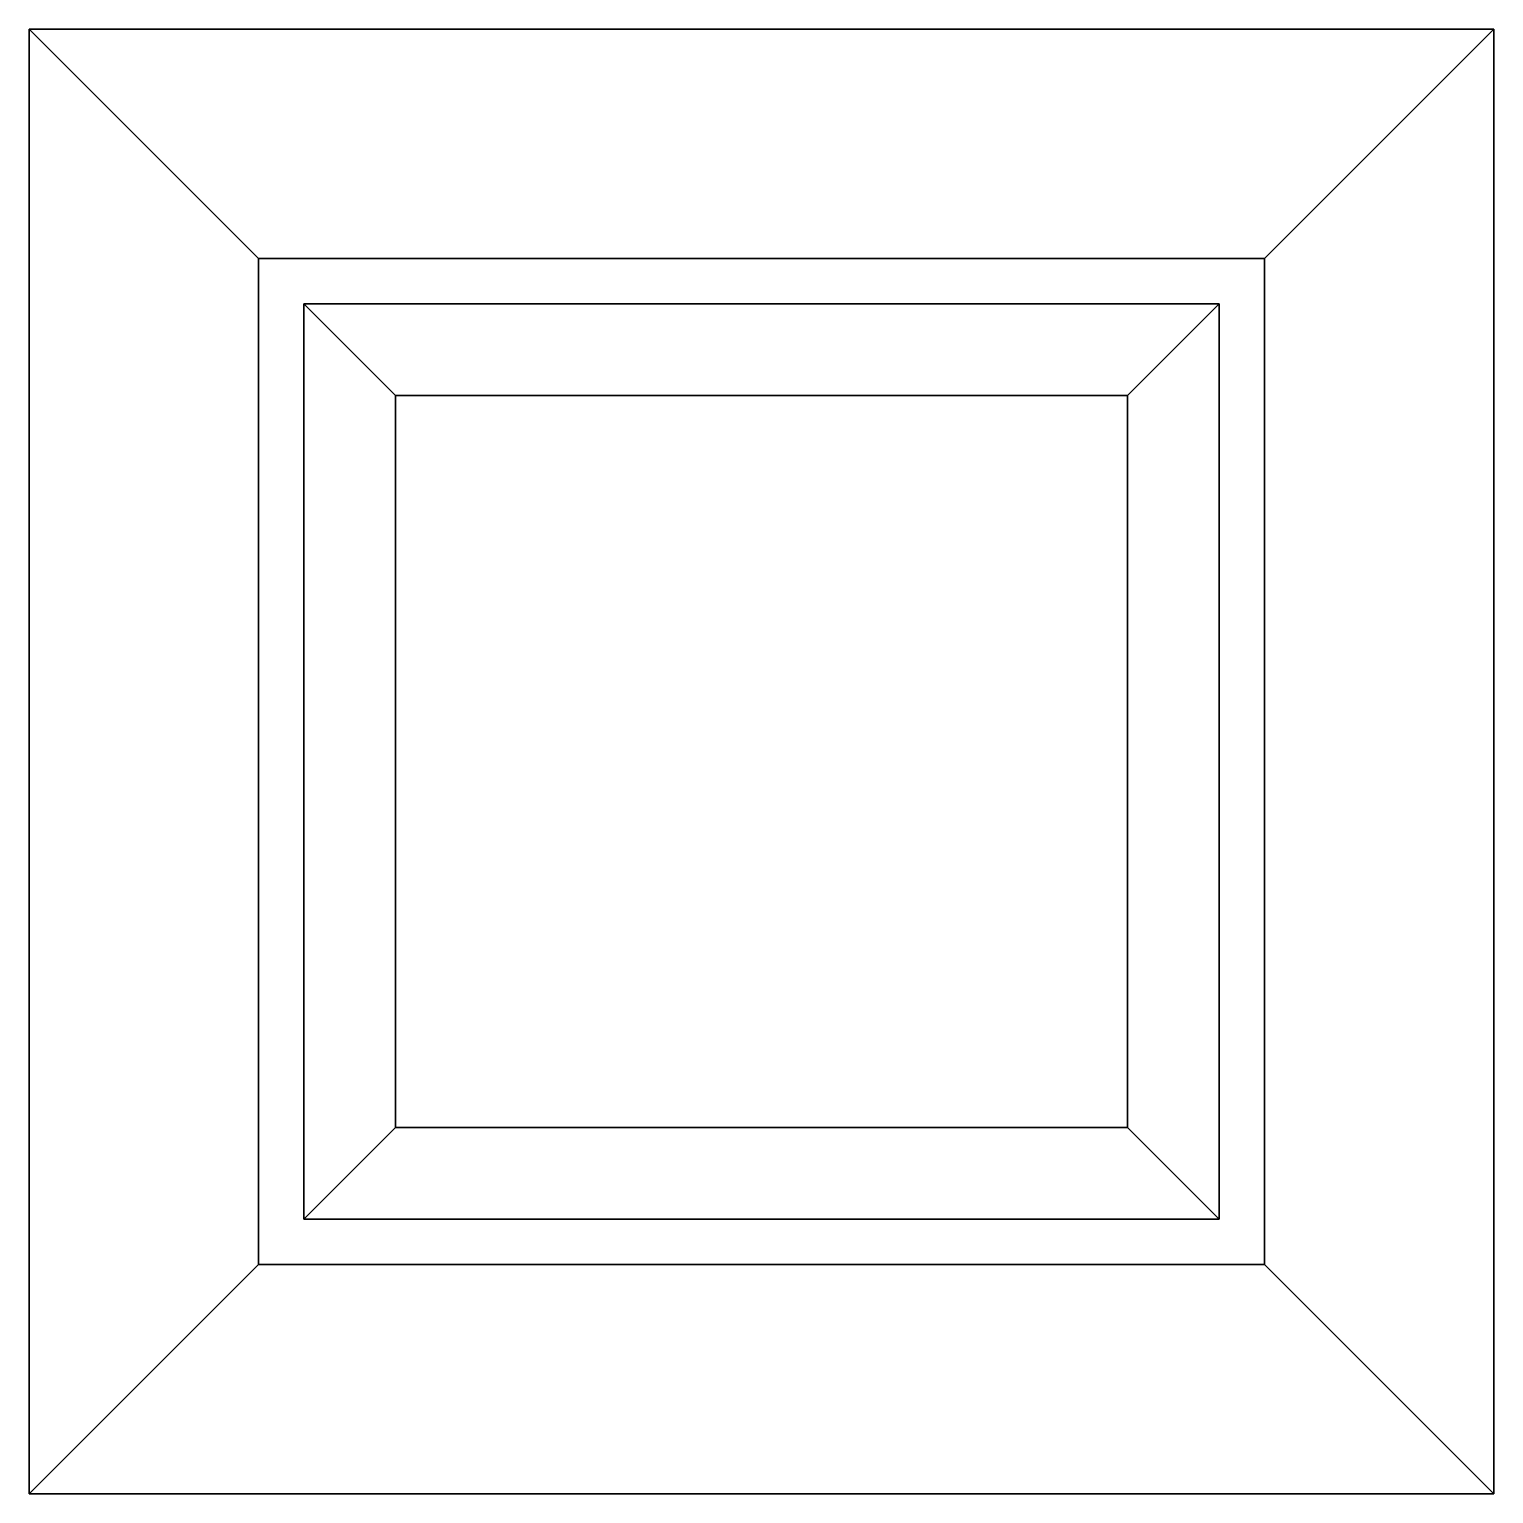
# Model space of a CAD drawing. Extents: x -0.6 to 0.6, y -0.6 to 0.6.
import ezdxf

# ---------------------------------------------------------------- set-up
doc = ezdxf.new("R2010")
doc.units = 0

msp = doc.modelspace()

# ---------------------------------------------------------------- meshes
mesh = msp.add_polyface()
corners = [(0.3, 0.3, 0.27), (0.3, -0.3, 0.27), (-0.3, -0.3, 0.27), (-0.3, 0.3, 0.27), (0.375, 0.375, 0.8289), (0.375, -0.375, 0.8289), (-0.375, 0.375, 0.8289), (-0.375, -0.375, 0.8289), (0.6, 0.6, 2.502), (0.6, -0.6, 2.502), (-0.6, -0.6, 2.502), (-0.6, 0.6, 2.502), (-0.4122, -0.4122, 1.1079), (-0.4122, 0.4122, 1.1079), (0.4122, -0.4122, 1.1079), (0.4122, 0.4122, 1.1079)]
mesh.append_faces([[corners[k] for k in face] for face in [(0, 1, 2, 3), (2, 1, 5, 7), (3, 2, 7, 6), (7, 5, 4, 6), (8, 11, 10, 9), (1, 0, 4, 5), (4, 0, 3, 6), (10, 12, 14, 9), (11, 13, 12, 10), (8, 15, 13, 11), (9, 14, 15, 8), (12, 13, 15, 14)]])

doc.saveas('drawing.dxf')
